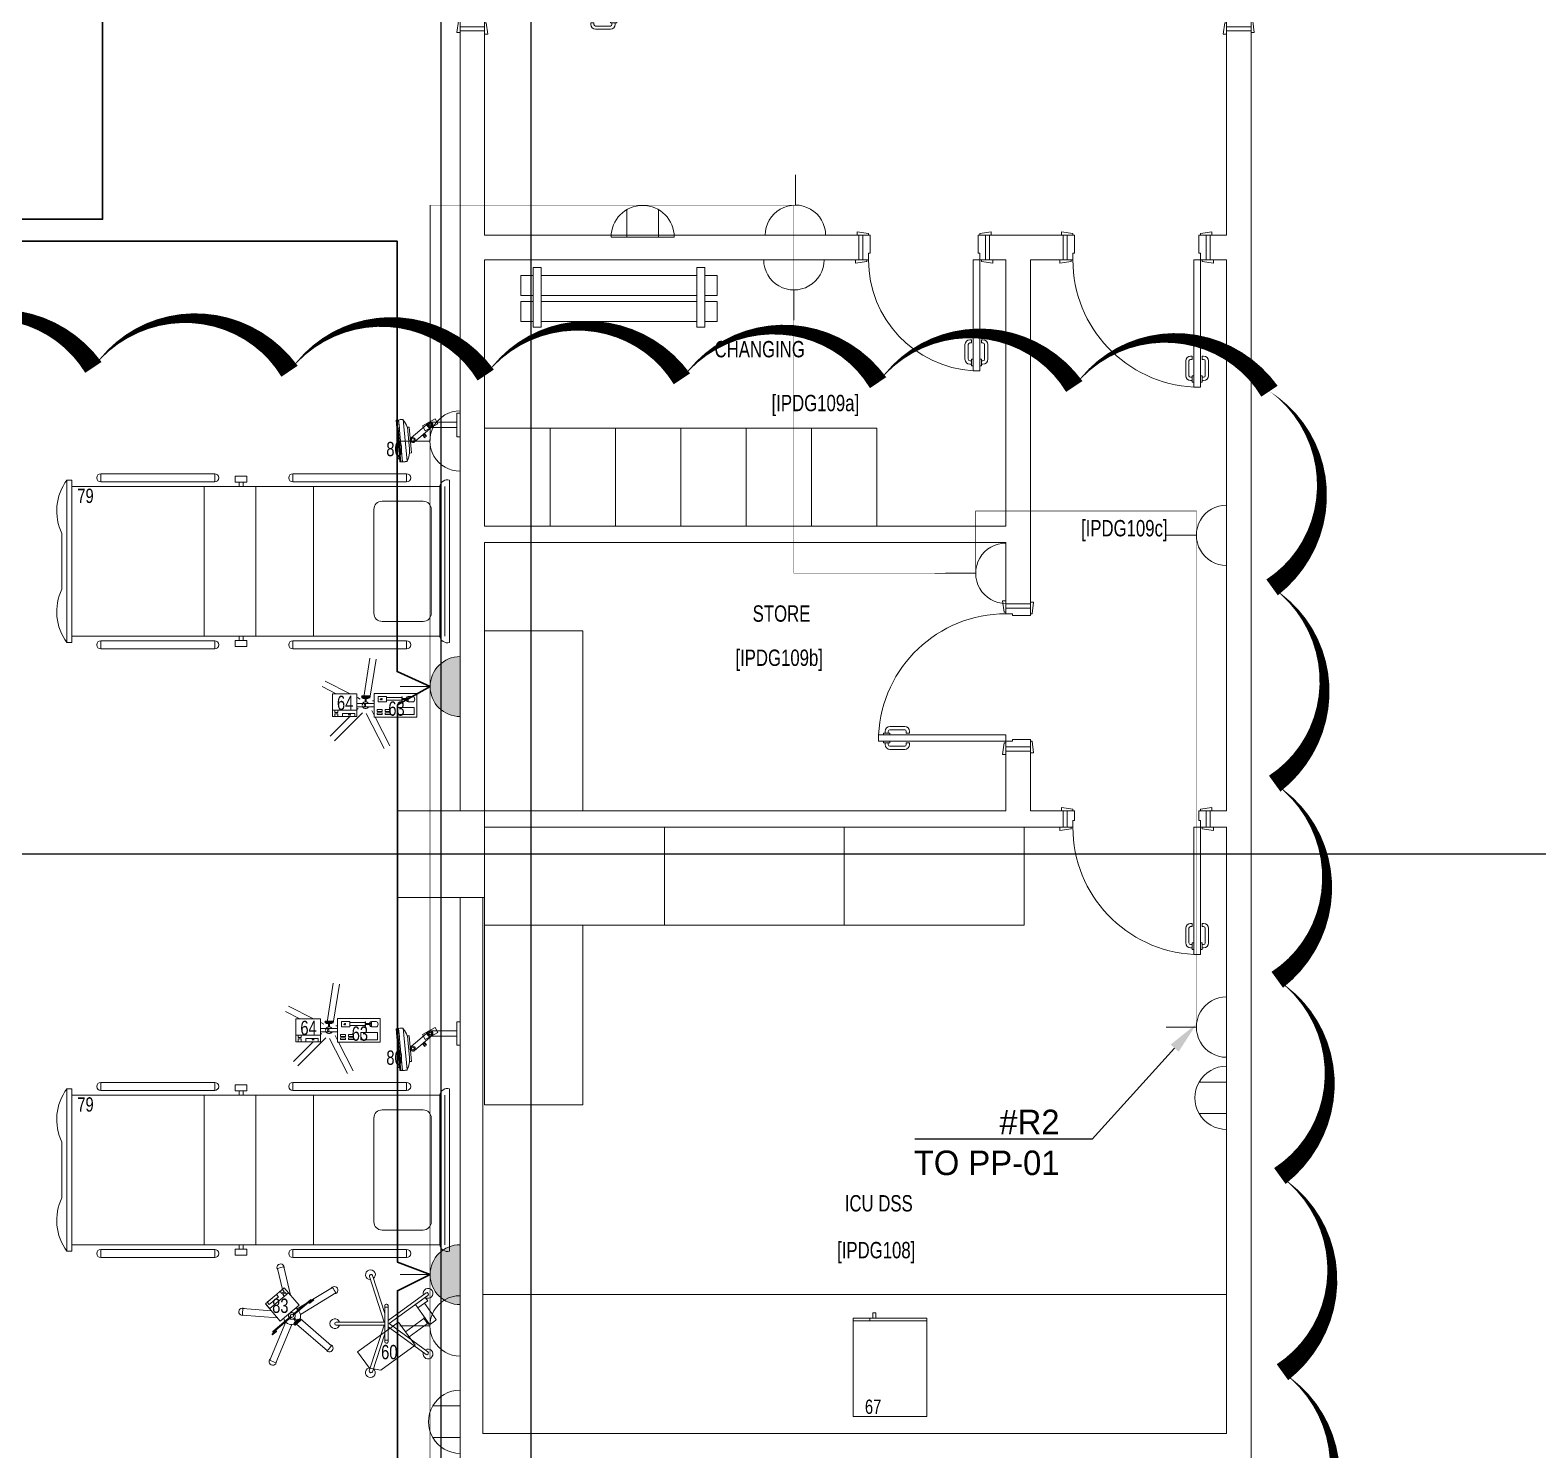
# Model space of a CAD drawing. Header units: metres. Extents: x 75097 to 220695, y -1557923 to -1361206.
# Drawn here: x 105298 to 114521, y -1415133 to -1406448 of the extents above; entities that cross this region are included whole.
import ezdxf
from ezdxf import colors
from ezdxf.entities.mleader import LeaderData, LeaderLine
from ezdxf.math import Vec2, Vec3

# ---------------------------------------------------------------- set-up
doc = ezdxf.new("R2010")
doc.units = ezdxf.units.M
doc.layers.get('0').update_dxf_attribs({"lineweight": 0})
for name, color, linetype, lineweight in [('A-100 - Copy$0$72_EGR_BASE_TEXT', 8, 'Continuous', 0), ('A-100 - Copy$0$Medical Equipment and Furniture', 8, 'Continuous', 0), ('A-100 - Copy$0$Medical Equipment and Furniture1', 8, 'Continuous', 5), ('A-100 - Copy$0$Medical Equipment and Furniture2', 8, 'Continuous', 13), ('A-100 - Copy$0$SANIT', 8, 'Continuous', 0), ('A-100 - Copy$0$Structure', 8, 'Continuous', 9), ('A-100 - Copy$0$Walls', 8, 'Continuous', 0), ('A-100 - Copy$0$Wooden Joinery', 8, 'Continuous', 0), ('E-LG', 245, 'Continuous', 30)]:
    doc.layers.add(name, color=color, linetype=linetype, lineweight=lineweight)
doc.layers.add('A-100 - Copy$0$axes', color=8, linetype='Continuous')
doc.layers.add('PD-VENT', color=8, linetype='Continuous')
doc.layers.add('E-POWR', color=7, linetype='Continuous', lineweight=9, true_color=0x4e7e3e)
doc.layers.add('REV 01', color=7, linetype='Continuous', lineweight=0, true_color=0xe41b4d)
doc.styles.add('A-100 - Copy$0$list_ghTextstyle', font='romans.shx', dxfattribs={"height": 0.25})
doc.styles.add('A-100 - Copy$0$X3G_ENTITY_257CFD', font='swisscl.ttf', dxfattribs={"height": 200})
doc.styles.add('A-100 - Copy$0$X3G_ENTITY_2587EA', font='swisscl.ttf', dxfattribs={"height": 200})
doc.styles.get("Standard").update_dxf_attribs({"font": 'GOTHIC.TTF'})

# ---------------------------------------------------------------- blocks, each defined once
blk = doc.blocks.new('NORMAL SOCKET')
at = {"layer": 'E-POWR'}
for p, q in [((0, 308), (0, 615)), ((-308, 0), (308, 0))]:
    blk.add_line(p, q, dxfattribs=at)
blk.add_ellipse((0, 0), major_axis=(33, 306), ratio=1, start_param=4.81904, end_param=7.960633, dxfattribs=at)
blk = doc.blocks.new('WALL OUTLET')
at = {"layer": 'E-POWR', "extrusion": (9.94399e-05, 4.90741e-07, 1)}
blk.add_line((-193.4, 0, 0), (193.4, 0, 0), dxfattribs=at)
blk.add_line((-193.4, 0, 0), (193.4, 0, 0), dxfattribs=at)
at = {"layer": 'E-POWR', "extrusion": (9.94399e-05, 4.90741e-07, 1), "elevation": 0}
for points in [[(-96.7, 0), (-96.7, 167.5)], [(96.7, 0), (96.7, 167.5)]]:
    blk.add_lwpolyline(points, dxfattribs=at)
at = {"layer": 'E-POWR', "extrusion": (9.94399e-05, 4.90741e-07, 1)}
blk.add_arc((0, 0, 0), 193.4, 359.99626, 179.99626, dxfattribs=at)
blk = doc.blocks.new('GI-041_dwg_UPS-E-SKT1-3902843-GI-041')
at = {"layer": 'E-POWR'}
blk.add_hatch(color=256, dxfattribs=at).paths.add_polyline_path([(-0.1987, -0.0005), (0.1987, -0.0005), (0.1929, 0.0471), (0.176, 0.0919), (0.1487, 0.1313), (0.1129, 0.1631), (0.0705, 0.1853), (0.024, 0.1968), (-0.024, 0.1968), (-0.0705, 0.1853), (-0.1129, 0.1631), (-0.1487, 0.1313), (-0.176, 0.0919), (-0.1929, 0.0471)], flags=0)
for p, q in [((0, 0.1983), (0, 0.397)), ((-0.1987, -0.0005), (0.1987, -0.0005)), ((-0.1473, -0.0005), (0.1473, -0.0005))]:
    blk.add_line(p, q, dxfattribs=at)
blk.add_arc((0, -0.0005), 0.1987, 360, 180, dxfattribs=at)
blk = doc.blocks.new('A-100 - Copy$0$4 STORAGE SHELVES - STAINLESS STEEL - 110X60x180')
at = {"layer": 'A-100 - Copy$0$Medical Equipment and Furniture1'}
blk.add_lwpolyline([(285.5706, -199.093), (286.6706, -199.093), (286.6706, -198.493), (285.5706, -198.493)], close=True, dxfattribs=at)
blk = doc.blocks.new('A-100 - Copy$0$bench')
at = {"layer": 'A-100 - Copy$0$Medical Equipment and Furniture1'}
for p, q in [((280.8898, -189.3111), (280.8898, -189.6769)), ((280.8898, -189.3111), (280.9398, -189.3111)), ((280.9398, -189.3111), (280.9398, -189.6769)), ((281.8905, -189.3111), (281.9405, -189.3111)), ((281.8905, -189.3111), (281.8905, -189.6769)), ((281.9405, -189.3111), (281.9405, -189.6769)), ((280.8152, -189.3598), (280.8898, -189.3598)), ((280.8152, -189.3598), (280.8152, -189.4834)), ((280.9398, -189.3598), (281.8905, -189.3598)), ((281.9405, -189.3598), (282.0152, -189.3598)), ((282.0152, -189.3598), (282.0152, -189.4834)), ((280.8152, -189.4834), (280.8898, -189.4834)), ((280.8152, -189.5183), (280.8898, -189.5183)), ((280.8152, -189.5183), (280.8152, -189.6419)), ((280.9398, -189.4834), (281.8905, -189.4834)), ((280.9398, -189.5183), (281.8905, -189.5183)), ((281.9405, -189.4834), (282.0152, -189.4834)), ((281.9405, -189.5183), (282.0152, -189.5183)), ((282.0152, -189.5183), (282.0152, -189.6419)), ((280.8152, -189.6419), (280.8898, -189.6419)), ((280.8898, -189.6769), (280.9398, -189.6769)), ((280.9398, -189.6419), (281.8905, -189.6419)), ((281.8905, -189.6769), (281.9405, -189.6769)), ((281.9405, -189.6419), (282.0152, -189.6419))]:
    blk.add_line(p, q, dxfattribs=at)
blk = doc.blocks.new('A-100 - Copy$0$AUTOCLAVE - FAST CYCLE - 30L - HORIZONTAL - TABLE TOP')
at = {"layer": 'A-100 - Copy$0$SANIT'}
for p, q in [((-781118.9, -388429.8, 0), (-781118.9, -388879.8, 0)), ((-781118.9, -388879.8, 0), (-781118.9, -388429.8, 0)), ((-780518.9, -388429.8, 0), (-781118.9, -388429.8, 0)), ((-781118.9, -388429.8, 0), (-781118.9, -388879.8, 0)), ((-781118.9, -388476.2, 0), (-781118.9, -388879.8, 0)), ((-781103.9, -388429.8, 0), (-781103.9, -388879.8, 0)), ((-780518.9, -388429.8, 0), (-780518.9, -388879.8, 0)), ((-780518.9, -388879.8, 0), (-780518.9, -388429.8, 0)), ((-780518.9, -388476.2, 0), (-780518.9, -388879.8, 0)), ((-781118.9, -388879.8, 0), (-781118.9, -388777.8, 0)), ((-781118.9, -388777.8, 0), (-781103.9, -388777.8, 0)), ((-780518.9, -388879.8, 0), (-781118.9, -388879.8, 0)), ((-781043.9, -388879.8, 0), (-780518.9, -388879.8, 0))]:
    blk.add_line(p, q, dxfattribs=at)
at = {"layer": 'A-100 - Copy$0$SANIT', "elevation": 0}
blk.add_lwpolyline([(-781152.4, -388759.1), (-781118.9, -388759.1), (-781118.9, -388742.1), (-781152.4, -388742.1)], close=True, dxfattribs=at)
blk = doc.blocks.new('A-100 - Copy$0$IC.1')
at = {"layer": 'A-100 - Copy$0$Medical Equipment and Furniture1'}
for p, q in [((42.4872, -10.88), (41.4928, -10.88)), ((42.4472, -10.91), (41.5328, -10.91)), ((42.4472, -10.91), (41.5328, -10.91)), ((42.4472, -10.91), (41.5328, -10.91)), ((41.5328, -10.94), (41.5328, -13.1914)), ((42.4472, -10.94), (41.5328, -10.94)), ((42.4472, -13.1914), (42.4472, -10.94)), ((41.6224, -11.0423), (41.6224, -11.2937)), ((42.3077, -10.9923), (41.6724, -10.9923)), ((42.3577, -11.2937), (42.3577, -11.0423)), ((41.4542, -11.1429), (41.4542, -11.8396)), ((41.4542, -11.1429), (41.5042, -11.1429)), ((41.5042, -11.1429), (41.5042, -11.8396)), ((42.4759, -11.1429), (42.5259, -11.1429)), ((42.4759, -11.8396), (42.4759, -11.1429)), ((42.5259, -11.8396), (42.5259, -11.1429)), ((42.3077, -11.3437), (41.6724, -11.3437)), ((41.5328, -11.7137), (42.4472, -11.7137)), ((41.4542, -11.8396), (41.5042, -11.8396)), ((42.4759, -11.8396), (42.5259, -11.8396)), ((41.5328, -12.0657), (42.4472, -12.0657)), ((41.4542, -12.3172), (41.4542, -13.0139)), ((41.4542, -12.3172), (41.5042, -12.3172)), ((41.5042, -12.3172), (41.5042, -13.0139)), ((42.4759, -12.3172), (42.5259, -12.3172)), ((42.4759, -13.0139), (42.4759, -12.3172)), ((42.5259, -13.0139), (42.5259, -12.3172)), ((41.5328, -12.3807), (42.4472, -12.3807)), ((41.4542, -13.0139), (41.5042, -13.0139)), ((42.4759, -13.0139), (42.5259, -13.0139)), ((41.4928, -13.1914), (42.4872, -13.1914)), ((41.4928, -13.2214), (41.4928, -13.1914)), ((41.4928, -13.2214), (42.4872, -13.2214)), ((41.8192, -13.2514), (42.1609, -13.2514)), ((42.4872, -13.2214), (42.4872, -13.1914))]:
    blk.add_line(p, q, dxfattribs=at)
for points in [[(41.4689, -12.1927), (41.4689, -12.1212), (41.5064, -12.1212), (41.5064, -12.1927)], [(41.5064, -12.1674), (41.5064, -12.1434), (41.5328, -12.1434), (41.5328, -12.1674)], [(42.4737, -12.1674), (42.4737, -12.1434), (42.4472, -12.1434), (42.4472, -12.1674)], [(42.5112, -12.1927), (42.5112, -12.1212), (42.4737, -12.1212), (42.4737, -12.1927)]]:
    blk.add_lwpolyline(points, close=True, dxfattribs=at)
for centre, radius, start, end in [((41.539, -10.8926), 0.0478, 164.74006, 262.64007), ((42.4411, -10.8926), 0.0478, 277.35993, 15.25994), ((41.6724, -11.0423), 0.05, 90, 180), ((42.3077, -11.0423), 0.05, 0, 90), ((41.4792, -11.1429), 0.025, 0, 180), ((42.5009, -11.1429), 0.025, 0, 180), ((41.6724, -11.2937), 0.05, 180, 270), ((42.3077, -11.2937), 0.05, 270, 0), ((41.4792, -11.8396), 0.025, 180, 0), ((42.5009, -11.8396), 0.025, 180, 0), ((41.4792, -12.3172), 0.025, 0, 180), ((42.5009, -12.3172), 0.025, 0, 180), ((41.4792, -13.0139), 0.025, 180, 0), ((42.5009, -13.0139), 0.025, 180, 0), ((41.6806, -12.9691), 0.3145, 233.34878, 296.14643), ((42.2995, -12.9691), 0.3145, 243.85357, 306.65122)]:
    blk.add_arc(centre, radius, start, end, dxfattribs=at)
blk = doc.blocks.new('A-100 - Copy$0$IC.5')
at = {"layer": 'A-100 - Copy$0$Medical Equipment and Furniture2'}
for points in [[(31.601, -27.8325), (31.5106, -27.9394), (31.3961, -27.8425), (31.4865, -27.7356), (31.601, -27.8325)], [(31.4866, -27.7868), (31.4949, -27.777), (31.4805, -27.7649), (31.4723, -27.7746)]]:
    blk.add_lwpolyline(points, dxfattribs=at)
for points in [[(31.601, -27.8325), (31.5758, -27.8623), (31.4613, -27.7654), (31.4865, -27.7356)], [(31.5118, -27.757), (31.5005, -27.7703), (31.4862, -27.7582), (31.4974, -27.7449)], [(31.5908, -27.8238), (31.5786, -27.8382), (31.5217, -27.79), (31.5338, -27.7757)]]:
    blk.add_lwpolyline(points, close=True, dxfattribs=at)
blk = doc.blocks.new('A-100 - Copy$0$IC.5 on Trolley')
at = {"layer": 'A-100 - Copy$0$Medical Equipment and Furniture1'}
for p, q in [((31.4491, -27.7798), (31.4897, -27.6072)), ((31.4983, -27.7455), (31.5287, -27.6163)), ((31.3241, -27.8134), (31.1908, -27.7326)), ((31.3877, -27.8988), (31.1701, -27.7668)), ((31.3299, -27.8295), (31.307, -27.8101)), ((31.3331, -27.8257), (31.3102, -27.8063)), ((31.4309, -27.9028), (31.3236, -27.812)), ((31.4342, -27.899), (31.3268, -27.8081)), ((31.4084, -27.8646), (31.3558, -27.8327)), ((31.3897, -27.9237), (31.1969, -28.0898)), ((31.4203, -27.9024), (31.4217, -27.8961)), ((31.4213, -27.9147), (31.4238, -27.9207)), ((31.4224, -27.8955), (31.4217, -27.8961)), ((31.4293, -27.9241), (31.4238, -27.9207)), ((31.4267, -27.8918), (31.4262, -27.8922)), ((31.4381, -27.887), (31.4445, -27.8865)), ((31.4414, -27.9269), (31.4479, -27.9264)), ((31.4501, -27.8899), (31.4445, -27.8865)), ((31.4453, -27.9149), (31.5526, -28.0058)), ((31.4528, -27.9221), (31.4479, -27.9264)), ((31.4485, -27.9111), (31.5558, -28.002)), ((31.4582, -27.8992), (31.4607, -27.9052)), ((31.4592, -27.9115), (31.4607, -27.9052)), ((31.477, -27.9442), (31.5755, -28.1789)), ((31.49, -27.9229), (31.491, -27.9228)), ((31.5272, -27.9198), (31.7436, -27.9018)), ((31.5637, -27.8766), (31.7403, -27.8619)), ((31.4119, -27.9573), (31.223, -28.1201)), ((31.4401, -27.9597), (31.5386, -28.1944)), ((31.5343, -28.0025), (31.5572, -28.0219)), ((31.5375, -27.9987), (31.5604, -28.0181))]:
    blk.add_line(p, q, dxfattribs=at)
for points in [[(31.42, -27.9642), (31.3865, -27.9358)], [(31.3935, -27.9276), (31.427, -27.956)], [(31.4291, -27.9251), (31.416, -27.9407), (31.4104, -27.936), (31.4235, -27.9204)]]:
    blk.add_lwpolyline(points, dxfattribs=at)
blk.add_lwpolyline([(31.4257, -27.949), (31.4227, -27.9524), (31.3977, -27.9312), (31.4006, -27.9278)], close=True, dxfattribs=at)
blk.add_circle((31.4397, -27.907), 0.00972, dxfattribs=at)
for centre, radius, start, end in [((31.5092, -27.6118), 0.0225, 319.48845, 194.02054), ((31.4397, -27.907), 0.3033, 72.97321, 80.53577), ((31.1804, -27.7497), 0.0225, 31.48845, 266.02054), ((31.4397, -27.907), 0.3033, 144.97321, 152.53577), ((31.3086, -27.8082), 0.0025, 49.75449, 229.75449), ((31.3216, -27.8134), 0.0025, 269.57621, 49.75449), ((31.3252, -27.8101), 0.0025, 49.75449, 229.75449), ((31.3315, -27.8276), 0.0025, 229.75449, 49.75449), ((31.3343, -27.8243), 0.0025, 49.75449, 187.05013), ((31.4397, -27.907), 0.0527, 116.24338, 202.9382), ((31.4397, -27.907), 0.021, 146.58208, 312.9269), ((31.4397, -27.907), 0.021, 326.58208, 132.9269), ((31.4397, -27.907), 0.0527, 256.57079, 343.2656), ((31.7419, -27.8818), 0.0225, 247.48845, 122.02054), ((31.4397, -27.907), 0.3033, 0.97321, 8.53577), ((31.5359, -28.0006), 0.0025, 49.75449, 229.75449), ((31.5387, -27.9973), 0.0025, 272.45885, 49.75449), ((31.5515, -28.008), 0.0025, 49.75449, 189.93277), ((31.5542, -28.0039), 0.0025, 229.75449, 49.75449), ((31.5588, -28.02), 0.0025, 229.75449, 49.75449), ((31.21, -28.1049), 0.0225, 103.48845, 338.02054), ((31.4397, -27.907), 0.3033, 216.97321, 224.53577), ((31.557, -28.1866), 0.0225, 175.48845, 50.02054), ((31.4397, -27.907), 0.3033, 288.97321, 296.53577)]:
    blk.add_arc(centre, radius, start, end, dxfattribs=at)
for centre in [(31.39, -27.9317), (31.3942, -27.9353), (31.3984, -27.9388), (31.4026, -27.9424), (31.4067, -27.9459), (31.4109, -27.9495), (31.4151, -27.953), (31.4193, -27.9566), (31.4235, -27.9601)]:
    blk.add_ellipse(centre, major_axis=(0.00347, 0.0041), ratio=0.510594, dxfattribs=at)
blk.add_blockref('A-100 - Copy$0$IC.5', (0, 0), dxfattribs=at)
blk = doc.blocks.new('A-100 - Copy$0$HF12177-P')
for p, q in [((-0.0196, -0.007), (-0.1885, 0.2255)), ((0, 0), (-0.1724, 0.2372)), ((0, 0), (0.1724, 0.2372)), ((0.0196, -0.007), (0.1885, 0.2255)), ((-0.0631, -0.027), (-0.2951, -0.1024)), ((-0.01, -0.0308), (-0.2889, -0.1214)), ((-0.12, -0.015), (-0.12, -0.019)), ((-0.112, -0.007), (0.112, -0.007)), ((-0.112, -0.027), (0.112, -0.027)), ((-0.1, -0.007), (-0.1, -0.027)), ((-0.01, -0.0308), (-0.01, -0.324)), ((0.01, -0.0308), (0.01, -0.324)), ((0.01, -0.0308), (0.2889, -0.1214)), ((0.0631, -0.027), (0.2951, -0.1024)), ((0.1, -0.007), (0.1, -0.027)), ((0.12, -0.015), (0.12, -0.019))]:
    blk.add_line(p, q)
for centre, radius, start, end in [((-0.1852, 0.2378), 0.03, 325.47122, 286.52878), ((-0.1821, 0.2302), 0.008, 126.37327, 216), ((0, -0.017), 0.315, 125.62673, 126.37327), ((-0.1788, 0.2325), 0.008, 36, 125.62673), ((0.1852, 0.2378), 0.03, 253.47122, 214.52878), ((0.1788, 0.2325), 0.008, 54.37327, 144), ((0, -0.017), 0.315, 53.62673, 54.37327), ((0.1821, 0.2302), 0.008, 324, 53.62673), ((-0.2996, -0.1144), 0.03, 37.47122, 358.52878), ((-0.112, -0.015), 0.008, 90, 180), ((-0.112, -0.019), 0.008, 180, 270), ((0.112, -0.015), 0.008, 0, 90), ((0.112, -0.019), 0.008, 270, 0), ((0.2996, -0.1144), 0.03, 181.47122, 142.52878), ((-0.2926, -0.11), 0.008, 108, 197.62673), ((0, -0.017), 0.315, 197.62673, 198.37327), ((-0.2914, -0.1138), 0.008, 198.37327, 288), ((0.2914, -0.1138), 0.008, 252, 341.62673), ((0.2926, -0.11), 0.008, 342.37327, 72), ((0, -0.017), 0.315, 341.62673, 342.37327), ((0, -0.332), 0.03, 109.47122, 70.52878), ((-0.002, -0.324), 0.008, 180, 269.62673), ((0, -0.017), 0.315, 269.62673, 270.37327), ((0.002, -0.324), 0.008, 270.37327, 0)]:
    blk.add_arc(centre, radius, start, end)
blk = doc.blocks.new('A-100 - Copy$0$MONITOR ARM PLAN')
for p, q in [((0.025, -0.49375, 0), (0.025, -0.18375, 0)), ((0.025, -0.18375, 0), (0.2, -0.18375, 0)), ((0.2, -0.44375, 0), (0.2, -0.18375, 0)), ((0.2, -0.44375, 0), (0.15, -0.49375, 0)), ((0.025, -0.49375, 0), (0.15, -0.49375, 0))]:
    blk.add_line(p, q)
at = {"layer": 'A-100 - Copy$0$Medical Equipment and Furniture1'}
for p, q in [((0.025, 0.0375), (0, 0.0375)), ((0, 0.0375), (0, -0.0375)), ((0.025, 0.0375), (0.025, -0.0375)), ((0.145, 0.0125), (0.025, 0.0125)), ((0.15, 0.0075), (0.15, -0.0325)), ((0.025, -0.0375), (0, -0.0375)), ((0.025, -0.0375), (0.145, -0.0375)), ((0.09375, -0.0375), (0.09375, -0.04)), ((0.09875, -0.045), (0.13875, -0.045)), ((0.1, -0.045), (0.1, -0.18375)), ((0.1375, -0.045), (0.1375, -0.18375)), ((0.14375, -0.0375), (0.14375, -0.04))]:
    blk.add_line(p, q, dxfattribs=at)
for centre, start, end in [((0.145, 0.0075, 0), 0, 90), ((0.09875, -0.04), 180, 270), ((0.13875, -0.04), 270, 360), ((0.145, -0.0325), 270, 0)]:
    blk.add_arc(centre, 0.005, start, end, dxfattribs=at)
blk = doc.blocks.new('A-100 - Copy$0$IC.4')
at = {"layer": 'A-100 - Copy$0$Medical Equipment and Furniture1'}
for p, q in [((31.2125, -28.0897), (31.2131, -28.0787)), ((31.2125, -28.0897), (31.2131, -28.0787)), ((31.4683, -28.1146), (31.2135, -28.0909)), ((31.2174, -28.0912), (31.2135, -28.0909)), ((31.2175, -28.0475), (31.214, -28.0706)), ((31.2152, -28.0625), (31.4716, -28.0865)), ((31.2152, -28.0625), (31.2652, -28.0672)), ((31.2167, -28.0528), (31.4722, -28.0766)), ((31.2175, -28.0475), (31.266, -28.052)), ((31.2591, -28.1266), (31.2601, -28.1153)), ((31.2591, -28.1266), (31.2601, -28.1154)), ((31.4169, -28.1412), (31.2591, -28.1266)), ((31.4169, -28.1412), (31.2591, -28.1266)), ((31.2653, -28.0595), (31.266, -28.0521)), ((31.2653, -28.0595), (31.266, -28.0521)), ((31.2653, -28.0595), (31.4231, -28.0741)), ((31.266, -28.0521), (31.4238, -28.0667)), ((31.3924, -28.1291), (31.2853, -28.1192)), ((31.4179, -28.13), (31.4169, -28.1412)), ((31.4179, -28.13), (31.4169, -28.1412)), ((31.4238, -28.0667), (31.4231, -28.0741)), ((31.4238, -28.0667), (31.4233, -28.0721)), ((31.4238, -28.0667), (31.4724, -28.0712)), ((31.4683, -28.1146), (31.4643, -28.1143)), ((31.4709, -28.1027), (31.4695, -28.1137)), ((31.4709, -28.1027), (31.4695, -28.1137)), ((31.4724, -28.0712), (31.4715, -28.0946)), ((31.2095, -28.2871), (31.2519, -28.209)), ((31.3256, -28.1392), (31.2451, -28.2325)), ((31.2519, -28.209), (31.2826, -28.2257)), ((31.2698, -28.2538), (31.3503, -28.1605)), ((31.2985, -28.2206), (31.3144, -28.2343)), ((31.3049, -28.2217), (31.3107, -28.2149)), ((31.3166, -28.2318), (31.3049, -28.2217)), ((31.3087, -28.2087), (31.3246, -28.2225)), ((31.3224, -28.225), (31.3107, -28.2149)), ((31.3246, -28.2225), (31.3224, -28.225)), ((31.2401, -28.3037), (31.2095, -28.2871)), ((31.2451, -28.2325), (31.2297, -28.2503)), ((31.2297, -28.2503), (31.2297, -28.4193)), ((31.2826, -28.2257), (31.2401, -28.3037)), ((31.2451, -28.2325), (31.2698, -28.2538)), ((31.2623, -28.2624), (31.2698, -28.2538)), ((31.2623, -28.4193), (31.2623, -28.2564)), ((31.3144, -28.2343), (31.3166, -28.2318)), ((31.2623, -28.3628), (31.2623, -28.3284)), ((31.2297, -28.4193), (31.2623, -28.4193))]:
    blk.add_line(p, q, dxfattribs=at)
for points in [[(31.4384, -28.0681), (31.4536, -28.0695), (31.4545, -28.0605), (31.4392, -28.0591)], [(31.3181, -28.4193), (31.3181, -28.4389), (31.174, -28.4389), (31.174, -28.4193)]]:
    blk.add_lwpolyline(points, close=True, dxfattribs=at)
for centre, radius in [((31.338, -28.1499), 0.0146), ((31.338, -28.1499), 0.00861), ((31.246, -28.2564), 0.0146), ((31.246, -28.2564), 0.00861)]:
    blk.add_circle(centre, radius, dxfattribs=at)
for centre, radius, start, end in [((31.2197, -28.0753), 0.00743, 140.48168, 206.73229), ((31.2197, -28.0753), 0.00743, 140.48168, 206.73229), ((31.2136, -28.0897), 0.00112, 176.66877, 264.66879), ((31.2136, -28.0897), 0.00112, 176.66877, 264.66879), ((31.2885, -28.0151), 0.1042, 226.96619, 268.29174), ((31.2885, -28.0151), 0.1042, 226.96612, 254.21293), ((31.4085, -28.0262), 0.1042, 261.09392, 302.33649), ((31.4085, -28.0262), 0.1042, 275.17127, 302.33649), ((31.4684, -28.1135), 0.00113, 264.64594, 352.35028), ((31.4684, -28.1135), 0.00113, 264.64594, 352.35028), ((31.4648, -28.0982), 0.00761, 323.47742, 27.98418), ((31.4648, -28.0982), 0.00761, 323.47742, 27.98418), ((31.338, -28.1499), 0.0163, 319.18704, 139.18704), ((31.246, -28.2564), 0.0163, 180, 0)]:
    blk.add_arc(centre, radius, start, end, dxfattribs=at)
blk = doc.blocks.new('A-100 - Copy$0$Syringe')
at = {"layer": 'A-100 - Copy$0$Medical Equipment and Furniture2'}
for points in [[(42.9739, -11.5277), (42.7139, -11.5277), (42.7139, -11.3827), (42.9739, -11.3827), (42.9739, -11.5277)], [(42.7384, -11.5086), (42.7658, -11.5086), (42.7658, -11.475), (42.7384, -11.475)], [(42.779, -11.4899), (42.779, -11.487), (42.7748, -11.487), (42.7748, -11.5), (42.779, -11.5), (42.779, -11.497)], [(42.8023, -11.4899), (42.779, -11.4899)], [(42.779, -11.497), (42.8023, -11.497)], [(42.8055, -11.4851), (42.8055, -11.48), (42.8023, -11.48), (42.8023, -11.5069), (42.8055, -11.5069), (42.8055, -11.5019)], [(42.8055, -11.5019), (42.8984, -11.5019), (42.8984, -11.4851), (42.8055, -11.4851)], [(42.8055, -11.4899), (42.8055, -11.497)], [(42.8055, -11.497), (42.8055, -11.4899)], [(42.8055, -11.497), (42.8055, -11.4899)]]:
    blk.add_lwpolyline(points, dxfattribs=at)
for points in [[(42.8312, -11.3974), (42.7289, -11.3974), (42.7289, -11.4415), (42.8312, -11.4415)], [(42.9073, -11.3985), (42.8765, -11.3985), (42.8765, -11.4091), (42.9073, -11.4091)], [(42.9073, -11.4175), (42.8765, -11.4175), (42.8765, -11.4281), (42.9073, -11.4281)], [(42.956, -11.3985), (42.9252, -11.3985), (42.9252, -11.4091), (42.956, -11.4091)], [(42.956, -11.4175), (42.9252, -11.4175), (42.9252, -11.4281), (42.956, -11.4281)], [(42.7748, -11.487), (42.7658, -11.487), (42.7658, -11.4777), (42.7748, -11.4777)], [(42.7748, -11.4967), (42.7658, -11.4967), (42.7658, -11.5059), (42.7748, -11.5059)], [(42.9498, -11.475), (42.8984, -11.475), (42.8984, -11.5086), (42.9498, -11.5086)]]:
    blk.add_lwpolyline(points, close=True, dxfattribs=at)
at = {"layer": 'A-100 - Copy$0$Medical Equipment and Furniture2', "extrusion": (0, 0, -1)}
blk.add_ellipse((42.7384, -11.4918), major_axis=(0, 0.0168), ratio=0.733735, start_param=3.141593, end_param=6.283185, dxfattribs=at)
blk = doc.blocks.new('A-100 - Copy$0$Infusion')
at = {"layer": 'A-100 - Copy$0$Medical Equipment and Furniture2'}
for points in [[(43.0793, -11.3852), (43.0793, -11.5252), (43.2293, -11.5252), (43.2293, -11.3852), (43.0793, -11.3852)], [(43.1962, -11.4242), (43.1962, -11.4114), (43.215, -11.4114), (43.215, -11.4242)]]:
    blk.add_lwpolyline(points, dxfattribs=at)
for points in [[(43.0793, -11.3852), (43.0793, -11.4242), (43.2293, -11.4242), (43.2293, -11.3852)], [(43.0927, -11.3852), (43.0927, -11.404), (43.1673, -11.404), (43.1673, -11.3852)], [(43.1962, -11.3852), (43.1962, -11.4027), (43.215, -11.4027), (43.215, -11.3852)]]:
    blk.add_lwpolyline(points, close=True, dxfattribs=at)
blk = doc.blocks.new('A-100 - Copy$0$Infusion Syringe')
at = {"layer": 'A-100 - Copy$0$Medical Equipment and Furniture1'}
for p, q in [((42.9683, -11.3827), (42.8788, -11.2071)), ((43.0225, -11.4053), (42.9127, -11.1899)), ((43.0459, -11.409), (43.2169, -11.238)), ((43.1234, -11.3852), (43.2437, -11.2649)), ((42.9886, -11.4225), (42.9765, -11.3988)), ((43.0124, -11.4411), (43.017, -11.4365)), ((43.0234, -11.4354), (43.017, -11.4365)), ((43.0728, -11.4359), (43.0766, -11.432)), ((43.0006, -11.498), (42.9627, -11.7368)), ((42.9753, -11.4431), (42.9739, -11.4433)), ((42.9838, -11.4812), (42.9765, -11.4824)), ((43.0381, -11.5039), (43.0003, -11.7427)), ((43.0175, -11.473), (43.0233, -11.476)), ((43.0297, -11.4749), (43.0233, -11.476)), ((43.0357, -11.4374), (43.0414, -11.4403)), ((43.0407, -11.4693), (43.0453, -11.4647)), ((43.0444, -11.4461), (43.0414, -11.4403)), ((43.0463, -11.4583), (43.0453, -11.4647)), ((43.0592, -11.4932), (43.0766, -11.502)), ((43.0791, -11.4595), (43.0793, -11.4596)), ((43.1221, -11.5252), (43.2746, -11.6029)), ((43.2058, -11.5252), (43.2919, -11.5691))]:
    blk.add_line(p, q, dxfattribs=at)
for points in [[(43.0266, -11.4455), (43.0266, -11.4649), (42.9739, -11.4649), (42.9739, -11.4455)], [(43.043, -11.4963), (43.043, -11.5009), (43.0102, -11.5009), (43.0102, -11.4963)], [(43.0266, -11.4455), (43.0266, -11.4649), (43.0793, -11.4649), (43.0793, -11.4455)]]:
    blk.add_lwpolyline(points, close=True, dxfattribs=at)
for points in [[(43.0046, -11.5009), (43.0485, -11.5009)], [(43.0485, -11.5116), (43.0046, -11.5116)], [(43.0302, -11.4759), (43.0302, -11.4963), (43.0229, -11.4963), (43.0229, -11.4759)]]:
    blk.add_lwpolyline(points, dxfattribs=at)
for radius, start, end in [(0.021, 6.82759, 152.46157), (0.021, 207.53843, 353.17241), (0.00972, 270, 90)]:
    blk.add_arc((43.0266, -11.4552), radius, start, end, dxfattribs=at)
for centre in [(43.0046, -11.5062), (43.0101, -11.5062), (43.0156, -11.5062), (43.0211, -11.5062), (43.0266, -11.5062), (43.0321, -11.5062), (43.0375, -11.5062), (43.043, -11.5062), (43.0485, -11.5062)]:
    blk.add_ellipse(centre, major_axis=(0, -0.00537), ratio=0.510594, start_param=3.141593, end_param=9.424778, dxfattribs=at)
for name in ['A-100 - Copy$0$Syringe', 'A-100 - Copy$0$Infusion']:
    blk.add_blockref(name, (0, 0), dxfattribs=at)
blk = doc.blocks.new('A-100 - Copy$0$A$C72370EFE')
at = {"layer": 'A-100 - Copy$0$Wooden Joinery'}
for p, q in [((-0.05, -0.07), (-0.05, -0.16)), ((-0.03, -0.07), (-0.03, -0.16)), ((-0.01, -0.04), (-0.02, -0.04)), ((-0.01, -0.06), (-0.02, -0.06)), ((-0.01, -0.03), (-0.01, -0.07)), ((0, -0.03), (-0.01, -0.03)), ((0, -0.07), (-0.01, -0.07)), ((0.04, -0.03), (0.05, -0.03)), ((0.04, -0.07), (0.05, -0.07)), ((0.05, -0.03), (0.05, -0.07)), ((0.05, -0.04), (0.06, -0.04)), ((0.05, -0.06), (0.06, -0.06)), ((0.07, -0.07), (0.07, -0.16)), ((0.09, -0.07), (0.09, -0.16)), ((-0.01, -0.17), (-0.02, -0.17)), ((-0.01, -0.17), (-0.01, -0.19)), ((0.05, -0.17), (0.06, -0.17)), ((0.05, -0.17), (0.05, -0.19)), ((-0.01, -0.19), (-0.02, -0.19)), ((0.05, -0.19), (0.06, -0.19))]:
    blk.add_line(p, q, dxfattribs=at)
for centre, radius, start, end in [((-0.02, -0.07), 0.03, 90, 180), ((-0.02, -0.07), 0.01, 90, 180), ((0.06, -0.07), 0.03, 0, 90), ((0.06, -0.07), 0.01, 0, 90), ((-0.02, -0.16), 0.03, 180, 270), ((-0.02, -0.16), 0.01, 180, 270), ((0.06, -0.16), 0.01, 270, 0), ((0.06, -0.16), 0.03, 270, 0)]:
    blk.add_arc(centre, radius, start, end, dxfattribs=at)
blk = doc.blocks.new('A-100 - Copy$0$A$C41DF7AD3')
at = {"layer": 'A-100 - Copy$0$Wooden Joinery', "elevation": 0}
for points in [[(820, 780), (820, 1559), (860, 1559), (860, 780)], [(70, 780), (70, 790), (0, 800), (0, 780)], [(870, 780), (870, 790), (940, 800), (940, 780)], [(80, 680), (80, 670), (10, 660), (10, 680)], [(860, 680), (860, 670), (930, 660), (930, 680)]]:
    blk.add_lwpolyline(points, close=True, dxfattribs=at)
for points in [[(45, 780), (45, 680), (20, 680), (20, 780), (45, 780)], [(45, 780), (80, 780), (80, 740), (90, 740), (90, 680), (45, 680), (45, 780)], [(895, 780), (860, 780), (860, 740), (850, 740), (850, 680), (895, 680), (895, 780)], [(895, 780), (895, 680), (920, 680), (920, 780), (895, 780)]]:
    blk.add_lwpolyline(points, dxfattribs=at)
at = {"layer": 'A-100 - Copy$0$Wooden Joinery'}
blk.add_arc((860, 780, 0), 780, 92.9397, 180, dxfattribs=at)
at = {"layer": 'A-100 - Copy$0$Wooden Joinery', "xscale": 999.9999999998856, "yscale": 999.9999999998856, "zscale": 999.9999999998856}
blk.add_blockref('A-100 - Copy$0$A$C72370EFE', (820, 1559, 0), dxfattribs=at)
blk = doc.blocks.new('A-100 - Copy$0$A$C009F45C9')
at = {"layer": 'A-100 - Copy$0$Wooden Joinery'}
for p, q in [((844, -1650), (754, -1650)), ((724, -1690), (724, -1680)), ((744, -1690), (724, -1690)), ((724, -1750), (724, -1760)), ((744, -1750), (724, -1750)), ((744, -1690), (744, -1680)), ((744, -1750), (744, -1760)), ((844, -1670), (754, -1670)), ((884, -1690), (844, -1690)), ((844, -1700), (844, -1690)), ((844, -1740), (844, -1750)), ((884, -1750), (844, -1750)), ((854, -1690), (854, -1680)), ((854, -1750), (854, -1760)), ((874, -1690), (874, -1680)), ((874, -1750), (874, -1760)), ((884, -1700), (884, -1690)), ((884, -1740), (884, -1750)), ((844, -1770), (754, -1770)), ((844, -1790), (754, -1790))]:
    blk.add_line(p, q, dxfattribs=at)
for points in [[(-75, -60), (-85, -60), (-95, 10), (-75, 10)], [(75, -50), (85, -50), (95, 20), (75, 20)], [(75, -100), (914, -100), (914, -60), (75, -60)], [(-75, -1740), (-85, -1740), (-95, -1810), (-75, -1810)], [(75, -1700), (914, -1700), (914, -1740), (75, -1740)], [(75, -1700), (914, -1700), (914, -1740), (75, -1740)], [(75, -1750), (85, -1750), (95, -1820), (75, -1820)]]:
    blk.add_lwpolyline(points, close=True, dxfattribs=at)
for points in [[(75, -25), (-75, -25), (-75, 0), (75, 0), (75, -25)], [(75, -25), (75, -60), (35, -60), (35, -70), (-75, -70), (-75, -25), (75, -25)], [(75, -1775), (75, -1740), (35, -1740), (35, -1730), (-75, -1730), (-75, -1775), (75, -1775)], [(75, -1775), (-75, -1775), (-75, -1800), (75, -1800), (75, -1775)]]:
    blk.add_lwpolyline(points, dxfattribs=at)
for centre, radius, start, end in [((75, -60), 840, 270, 357.2706), ((75, -1740), 840, 2.7294, 90), ((754, -1680), 30, 90, 180), ((844, -1680), 30, 0, 90), ((754, -1680), 10, 90, 180), ((844, -1680), 10, 0, 90), ((754, -1760), 30, 180, 270), ((754, -1760), 10, 180, 270), ((844, -1760), 10, 270, 0), ((844, -1760), 30, 270, 0)]:
    blk.add_arc(centre, radius, start, end, dxfattribs=at)
blk = doc.blocks.new('A-100 - Copy$0$A$C25C901AD')
at = {"layer": 'A-100 - Copy$0$Wooden Joinery', "elevation": 0}
for points in [[(820, 780), (820, 1559), (780, 1559), (780, 780)], [(770, 780), (770, 790), (700, 800), (700, 780)], [(1570, 780), (1570, 790), (1640, 800), (1640, 780)], [(780, 630), (780, 620), (710, 610), (710, 630)], [(1560, 630), (1560, 620), (1630, 610), (1630, 630)]]:
    blk.add_lwpolyline(points, close=True, dxfattribs=at)
for points in [[(745, 780), (745, 630), (720, 630), (720, 780), (745, 780)], [(745, 780), (780, 780), (780, 740), (790, 740), (790, 630), (745, 630), (745, 780)], [(1595, 780), (1560, 780), (1560, 740), (1550, 740), (1550, 630), (1595, 630), (1595, 780)], [(1595, 780), (1595, 630), (1620, 630), (1620, 780), (1595, 780)]]:
    blk.add_lwpolyline(points, dxfattribs=at)
at = {"layer": 'A-100 - Copy$0$Wooden Joinery'}
blk.add_arc((780, 780, 0), 780, 0, 87.0603, dxfattribs=at)
at = {"layer": 'A-100 - Copy$0$Wooden Joinery', "xscale": -999.999999999885, "yscale": 999.999999999885, "zscale": 999.999999999885}
blk.add_blockref('A-100 - Copy$0$A$C72370EFE', (820, 1559, 0), dxfattribs=at)
blk = doc.blocks.new('A-100 - Copy$0$A$C2B5156C9')
at = {"layer": 'A-100 - Copy$0$Wooden Joinery', "elevation": 0}
for points in [[(720, 680), (720, 1358.8), (760, 1358.8), (760, 680)], [(70, 680), (70, 690), (0, 700), (0, 680)], [(770, 680), (770, 690), (840, 700), (840, 680)], [(80, 530), (80, 520), (10, 510), (10, 530)], [(760, 530), (760, 520), (830, 510), (830, 530)]]:
    blk.add_lwpolyline(points, close=True, dxfattribs=at)
for points in [[(45, 680), (45, 530), (20, 530), (20, 680), (45, 680)], [(45, 680), (80, 680), (80, 640), (90, 640), (90, 530), (45, 530), (45, 680)], [(795, 680), (760, 680), (760, 640), (750, 640), (750, 530), (795, 530), (795, 680)], [(795, 680), (795, 530), (820, 530), (820, 680), (795, 680)]]:
    blk.add_lwpolyline(points, dxfattribs=at)
at = {"layer": 'A-100 - Copy$0$Wooden Joinery'}
blk.add_arc((760, 680, 0), 680, 93.37248, 180, dxfattribs=at)
at = {"layer": 'A-100 - Copy$0$Wooden Joinery', "xscale": 999.999999999885, "yscale": 999.999999999885, "zscale": 999.999999999885}
blk.add_blockref('A-100 - Copy$0$A$C72370EFE', (720, 1358.8, 0), dxfattribs=at)
blk = doc.blocks.new('A-100 - Copy')
at = {"layer": 'A-100 - Copy$0$axes'}
for p, q in [((107813.3, -1477297.4, 0), (107813.3, -1366691.8, 0)), ((108363.3, -1477297.4, 0), (108363.3, -1366691.8, 0)), ((178940.3, -1411488.2, 2.4), (95846.6, -1411488.2, 2.4))]:
    blk.add_line(p, q, dxfattribs=at)
at = {"layer": 'A-100 - Copy$0$Medical Equipment and Furniture'}
for points, elevation in [([(108078.3, -1409482.9), (108478.3, -1409482.9), (108478.3, -1408882.9), (108078.3, -1408882.9)], 0), ([(108878.3, -1409482.9), (108478.3, -1409482.9), (108478.3, -1408882.9), (108878.3, -1408882.9)], 0), ([(109278.3, -1409482.9), (108878.3, -1409482.9), (108878.3, -1408882.9), (109278.3, -1408882.9)], 0), ([(109278.3, -1409482.9), (109678.3, -1409482.9), (109678.3, -1408882.9), (109278.3, -1408882.9)], 0), ([(109678.3, -1409482.9), (110078.3, -1409482.9), (110078.3, -1408882.9), (109678.3, -1408882.9)], 0), ([(110478.3, -1409482.9), (110078.3, -1409482.9), (110078.3, -1408882.9), (110478.3, -1408882.9)], 0), ([(112616.9, -1414182.9), (112616.9, -1415032.9), (108068.3, -1415032.9), (108068.3, -1414182.9)], 2.4)]:
    blk.add_lwpolyline(points, close=True, dxfattribs=dict(at, elevation=elevation))
at = {"layer": 'A-100 - Copy$0$Structure', "elevation": 0}
blk.add_lwpolyline([(107548.3, -1411753.2), (108078.3, -1411753.2), (108078.3, -1411223.2), (107548.3, -1411223.2)], close=True, dxfattribs=at)
at = {"layer": 'A-100 - Copy$0$Walls'}
for p, q in [((112616.9, -1406452.7, 2.4), (112616.9, -1407702.7, 2.4)), ((112616.9, -1406452.7, 2.4), (112766.9, -1406452.7, 2.4)), ((112766.9, -1406452.7, 2.4), (112766.9, -1417852.7, 2.4)), ((108078.3, -1407702.7, 2.4), (110366.9, -1407702.7, 2.4)), ((110366.9, -1407702.7, 2.4), (110366.9, -1407852.7, 2.4)), ((111166.9, -1407702.7, 2.4), (111166.9, -1407852.7, 2.4)), ((111166.9, -1407702.7, 2.4), (111616.9, -1407702.7, 2.4)), ((111616.9, -1407702.7, 2.4), (111616.9, -1407852.7, 2.4)), ((112516.9, -1407702.7, 2.4), (112516.9, -1407852.7, 2.4)), ((112516.9, -1407702.7, 2.4), (112616.9, -1407702.7, 2.4)), ((108078.3, -1407852.7, 2.4), (110366.9, -1407852.7, 2.4)), ((111166.9, -1407852.7, 2.4), (111266.9, -1407852.7, 2.4)), ((111266.9, -1407852.7, 2.4), (111266.9, -1409482.9, 2.4)), ((111416.9, -1407852.7, 2.4), (111416.9, -1409958.1, 2.4)), ((111416.9, -1407852.7, 2.4), (111616.9, -1407852.7, 2.4)), ((112516.9, -1407852.7, 2.4), (112616.9, -1407852.7, 2.4)), ((112616.9, -1407852.7, 2.4), (112616.9, -1411223.2, 2.4)), ((108078.3, -1409482.9, 2.4), (111266.9, -1409482.9, 2.4)), ((108078.3, -1409582.9, 2.4), (111266.9, -1409582.9, 2.4)), ((111266.9, -1409582.9, 2.4), (111266.9, -1409958.1, 2.4)), ((111266.9, -1409958.1, 2.4), (111416.9, -1409958.1, 2.4)), ((111266.9, -1410858.1, 2.4), (111266.9, -1411223.2, 2.4)), ((111266.9, -1410858.1, 2.4), (111416.9, -1410858.1, 2.4)), ((111416.9, -1410858.1, 2.4), (111416.9, -1411223.2, 2.4)), ((108078.3, -1411223.2, 0), (111266.9, -1411223.2, 2.4)), ((111416.9, -1411223.2, 2.4), (111616.9, -1411223.2, 2.4)), ((111616.9, -1411223.2, 2.4), (111616.9, -1411323.2, 2.4)), ((112516.9, -1411223.2, 2.4), (112516.9, -1411323.2, 2.4)), ((112516.9, -1411223.2, 2.4), (112616.9, -1411223.2, 2.4)), ((108078.3, -1411323.2, 2.4), (111616.9, -1411323.2, 2.4)), ((112516.9, -1411323.2, 2.4), (112616.9, -1411323.2, 2.4)), ((112616.9, -1411323.2, 2.4), (112616.9, -1415032.9, 2.4)), ((108068.3, -1415032.9, 2.4), (112616.9, -1415032.9, 2.4))]:
    blk.add_line(p, q, dxfattribs=at)
for points, elevation in [([(107928.3, -1411223.2), (107928.3, -1406452.7), (108078.3, -1406452.7), (108078.3, -1407702.7)], 0), ([(108078.3, -1407852.7), (108078.3, -1409482.9)], 0), ([(108078.3, -1409582.9), (108078.3, -1411223.2)], 0), ([(107928.3, -1411753.2), (107928.3, -1418422.7)], 0), ([(108068.3, -1415032.9), (108068.3, -1411753.2)], 2.4)]:
    blk.add_lwpolyline(points, dxfattribs=dict(at, elevation=elevation))
at = {"layer": 'A-100 - Copy$0$Medical Equipment and Furniture', "yscale": 1000, "zscale": 1000}
for name, p, xscale in [('A-100 - Copy$0$bench', (-172515, -1218588.7, 2.4), 1000), ('A-100 - Copy$0$4 STORAGE SHELVES - STAINLESS STEEL - 110X60x180', (-177492.4, -1212830.2, 0), 1000), ('A-100 - Copy$0$4 STORAGE SHELVES - STAINLESS STEEL - 110X60x180', (395848.9, -1212830.2, 0), -1000), ('A-100 - Copy$0$4 STORAGE SHELVES - STAINLESS STEEL - 110X60x180', (-175292.4, -1212830.2, 0), 1000), ('A-100 - Copy$0$IC.5 on Trolley', (138339.1, -1386406.3, -2.4), -1000)]:
    blk.add_blockref(name, p, dxfattribs=dict(at, xscale=xscale))
at = {"layer": 'A-100 - Copy$0$Medical Equipment and Furniture', "zscale": 1000}
for name, p, xscale, yscale, rotation in [('A-100 - Copy$0$IC.4', (79489.3, -1377616.8, 0), -1000.000000000003, 1000.000000000003, 90), ('A-100 - Copy$0$IC.1', (118744.2, -1451687.3, 0), -1000, 1000, 270), ('A-100 - Copy$0$4 STORAGE SHELVES - STAINLESS STEEL - 110X60x180', (307171.3, -1124552.5, 0), 1000, 1000, 270), ('A-100 - Copy$0$Infusion Syringe', (150376.8, -1422032.8, 2.4), 1000, 1000, 180), ('A-100 - Copy$0$4 STORAGE SHELVES - STAINLESS STEEL - 110X60x180', (-90414.8, -1126352.5, 0), -1000.000000000003, 1000.000000000003, 90), ('A-100 - Copy$0$Infusion Syringe', (150152.8, -1424021.1, 2.4), 1000, 1000, 180), ('A-100 - Copy$0$IC.4', (79489.3, -1381340.1, 0), -1000.000000000003, 1000.000000000003, 90), ('A-100 - Copy$0$IC.1', (118744.2, -1455410.6, 0), -1000, 1000, 270), ('A-100 - Copy$0$MONITOR ARM PLAN', (107684.9, -1414222.6, 0), 1000, 1000, 305.9850316752795)]:
    blk.add_blockref(name, p, dxfattribs=dict(at, xscale=xscale, yscale=yscale, rotation=rotation))
at = {"layer": 'A-100 - Copy$0$Medical Equipment and Furniture', "extrusion": (-1.92689e-13, -1.39405e-12, -1), "xscale": -1000.000000000002, "yscale": 1000.000000000002, "zscale": -1000.000000000002, "rotation": 90.01496832471715}
blk.add_blockref('A-100 - Copy$0$HF12177-P', (-107494.3, -1414360.9, 0), dxfattribs=at)
at = {"layer": 'A-100 - Copy$0$Medical Equipment and Furniture', "rotation": 270}
blk.add_blockref('A-100 - Copy$0$AUTOCLAVE - FAST CYCLE - 30L - HORIZONTAL - TABLE TOP', (499212.9, -2195446.8, 2.4), dxfattribs=at)
at = {"layer": 'A-100 - Copy$0$Wooden Joinery'}
blk.add_blockref('A-100 - Copy$0$A$C009F45C9', (108003.3, -1404652.7, 0), dxfattribs=at)
for name, p, rotation in [('A-100 - Copy$0$A$C009F45C9', (112691.9, -1406452.7, 2.4), 180), ('A-100 - Copy$0$A$C25C901AD', (113236.9, -1407072.7, 2.4), 180), ('A-100 - Copy$0$A$C25C901AD', (112046.9, -1411578.1, 2.4), 90)]:
    blk.add_blockref(name, p, dxfattribs=dict(at, rotation=rotation))
at = {"layer": 'A-100 - Copy$0$Wooden Joinery', "xscale": -1, "rotation": 180}
for name, p in [('A-100 - Copy$0$A$C2B5156C9', (110346.9, -1407172.7, 2.4)), ('A-100 - Copy$0$A$C41DF7AD3', (111596.9, -1410543.2, 2.4))]:
    blk.add_blockref(name, p, dxfattribs=at)
at = {"layer": 'A-100 - Copy$0$72_EGR_BASE_TEXT', "char_height": 100, "attachment_point": 2, "style": 'A-100 - Copy$0$X3G_ENTITY_2587EA'}
for s, insert in [('CHANGING', (109761.1, -1408349.4, 2.4)), ('[IPDG109a]', (110101.5, -1408679, 2.4)), ('[IPDG109c]', (111991.4, -1409444.7, 2.4)), ('STORE', (109894.5, -1409966.8, 2.4)), ('[IPDG109b]', (109880.2, -1410237.3, 2.4)), ('[IPDG108]', (110473.7, -1413861.1, 2.4))]:
    blk.add_mtext(s, dxfattribs=dict(at, insert=insert))
at = {"layer": 'A-100 - Copy$0$72_EGR_BASE_TEXT', "insert": (110489.3, -1413574.6, 2.4), "char_height": 100, "width": 1373.824, "attachment_point": 2, "style": 'A-100 - Copy$0$X3G_ENTITY_2587EA'}
blk.add_mtext('ICU DSS', dxfattribs=at)
at = {"layer": 'A-100 - Copy$0$Medical Equipment and Furniture', "style": 'A-100 - Copy$0$list_ghTextstyle'}
for s, p in [('x2', (107439, -1410545, 2.4)), ('x3', (107245.2, -1410639, 0)), ('x2', (107215, -1412533.3, 2.4)), ('x4', (107021.3, -1412627.3, 0))]:
    blk.add_text(s, height=9, dxfattribs=at).set_placement(p)
at = {"layer": 'A-100 - Copy$0$Medical Equipment and Furniture', "char_height": 87.47, "attachment_point": 2, "style": 'A-100 - Copy$0$X3G_ENTITY_257CFD'}
for s, insert in [('80', (107526.8, -1408966.7, 2.4)), ('79', (105636.6, -1409253, 0)), ('64', (107225, -1410519.5, 2.4)), ('63', (107539.1, -1410554.3, 4.7)), ('64', (107001, -1412507.8, 2.4)), ('63', (107315.1, -1412542.6, 4.7)), ('80', (107526.8, -1412690, 2.4)), ('79', (105636.6, -1412976.2, 0)), ('83', (106828.5, -1414207.8, 0)), ('60', (107495, -1414491.1, 0)), ('67', (110454.7, -1414825.5, 2.4))]:
    blk.add_mtext(s, dxfattribs=dict(at, insert=insert))

msp = doc.modelspace()

# ---------------------------------------------------------------- linework, layer by layer
at = {"layer": 'E-LG', "color": 1, "elevation": 0}
msp.add_lwpolyline([(107744.8, -1398668.1), (107611.9, -1398714.9), (105754.1, -1398714.9), (105294.3, -1398596.7), (105741.5, -1398787), (105741.5, -1407604.3), (103703.5, -1407604.3), (103401.5, -1407604.3), (103688.2, -1407738.1), (107542.5, -1407738.1), (107542.5, -1410371.4), (107744.8, -1410463.8), (107545.8, -1410575.1), (107545.8, -1413985.4), (107744.8, -1414061.2), (107544.4, -1414159.9), (107544.4, -1417307.8)], dxfattribs=at)
at = {"layer": 'E-POWR', "const_width": 3}
msp.add_lwpolyline([(107743.7, -1419865.2), (107743.7, -1417698.4), (107743.7, -1414374.4), (107743.7, -1407518.1), (109970.1, -1407518.1), (109970.1, -1409769.8), (111082.3, -1409770.5), (111082.3, -1409389.7), (112433.4, -1409389.7), (112433.4, -1412546.8)], dxfattribs=at)
at = {"layer": 'E-POWR', "const_width": 3, "elevation": 0}
msp.add_lwpolyline([(107747.2, -1408958.5), (107747.2, -1407518.1)], dxfattribs=at)

# ---------------------------------------------------------------- block references
at = {"xscale": -923.0399999999992, "yscale": 923.0399999999992, "zscale": 923.0399999999992, "rotation": 90}
for p in [(107927.8, -1410463.8, 0), (107927.8, -1414061.2, 0)]:
    msp.add_blockref('GI-041_dwg_UPS-E-SKT1-3902843-GI-041', p, dxfattribs=at)
at = {"layer": 'E-POWR', "color": 85, "xscale": -0.6, "yscale": 0.6, "zscale": 0.6}
msp.add_blockref('NORMAL SOCKET', (109979.6, -1407702.7, 2.4), dxfattribs=at)
at = {"layer": 'E-POWR', "color": 85, "yscale": 0.6, "zscale": 0.6}
for p, xscale, rotation in [((109970.1, -1407852.7, 2.4), -0.6, 180), ((107928.3, -1408961.6, 0), -0.6, 89.99999999999905), ((112616.9, -1409537.9, 2.4), 0.6, 90), ((111266.9, -1409770.5, 2.4), 0.6, 90), ((112616.9, -1412546.8, 2.4), 0.6, 90), ((107928.3, -1414374.4, 0), -0.6, 89.99999999999905)]:
    msp.add_blockref('NORMAL SOCKET', p, dxfattribs=dict(at, xscale=xscale, rotation=rotation))
at = {"layer": 'PD-VENT', "color": 85}
msp.add_blockref('WALL OUTLET', (109045, -1407713.8, 0), dxfattribs=at)
at = {"layer": 'PD-VENT', "color": 85, "xscale": -1, "rotation": 89.9979352857856}
for p in [(112616.9, -1412979.3, 2.4), (107928.3, -1414961.1, 0)]:
    msp.add_blockref('WALL OUTLET', p, dxfattribs=at)

# ---------------------------------------------------------------- leaders
at = {"layer": 'E-POWR'}
ml = msp.add_multileader_mtext('Standard', dxfattribs=at)
ml.set_content('#R2\\PTO PP-01', color=256)
ml.set_leader_properties()
ml.build(insert=Vec2(0, 0))
ml.multileader.update_dxf_attribs({"text_right_attachment_type": 6, "dogleg_length": 200, "arrow_head_size": 200})
ctx = ml.context
ctx.base_point, ctx.char_height, ctx.arrow_head_size, ctx.landing_gap_size, ctx.plane_origin = Vec3(110770, -1413128.9), 150, 200, 0.09, Vec3(108940.7, -1412807.6)
ctx.right_attachment, ctx.text_align_type = 6, 2
notes = []
notes.append((ctx, [(1, (1, 1, 0), (111795.4, -1413232), (-1, 0), 200, [(0, [(112433.4, -1412527.2)], 0, [])])]))
ctx.mtext.insert, ctx.mtext.alignment, ctx.mtext.flow_direction = Vec3(111595.3, -1413052), 3, 5
for ctx, leaders in notes:
    for number, flags, end, landing, length, lines in leaders:
        leader = LeaderData()
        leader.index, (leader.has_last_leader_line, leader.has_dogleg_vector, leader.attachment_direction) = number, flags
        leader.last_leader_point, leader.dogleg_vector, leader.dogleg_length = Vec3(end), Vec3(landing), length
        for number, points, colour, breaks in lines:
            line = LeaderLine()
            line.index, line.vertices, line.color, line.breaks = number, Vec3.list(points), colors.encode_raw_color(colour), breaks
            leader.lines.append(line)
        ctx.leaders.append(leader)

# ---------------------------------------------------------------- next in the draw order: block references
msp.add_blockref('A-100 - Copy', (0, 0))

# ---------------------------------------------------------------- next in the draw order: linework, layer by layer
at = {"layer": 'REV 01', "color": 6, "elevation": 0}
msp.add_lwpolyline([(104484.7, -1408487.9, 0, 120, -0.520567), (105684.8, -1408511.2, 0, 120, -0.520567), (106884.9, -1408534.5, 0, 120, -0.520567), (108085, -1408557.8, 0, 120, -0.520567), (109285.1, -1408581.1, 0, 120, -0.520567), (110485.3, -1408604.4, 0, 120, -0.520567), (111685.4, -1408627.7, 0, 120, -0.520567), (112879.7, -1408656.8, 0, 120, -0.520567), (112895.5, -1409857, 0, 120, -0.520567), (112911.3, -1411057.3, 0, 120, -0.520567), (112927.2, -1412257.5, 0, 120, -0.520567), (112943, -1413457.7, 0, 120, -0.520567), (112958.9, -1414658, 0, 120, -0.520567), (112974.7, -1415858.2, 0, 120, -0.520567)], format="xyseb", dxfattribs=at)

doc.saveas('drawing.dxf')
